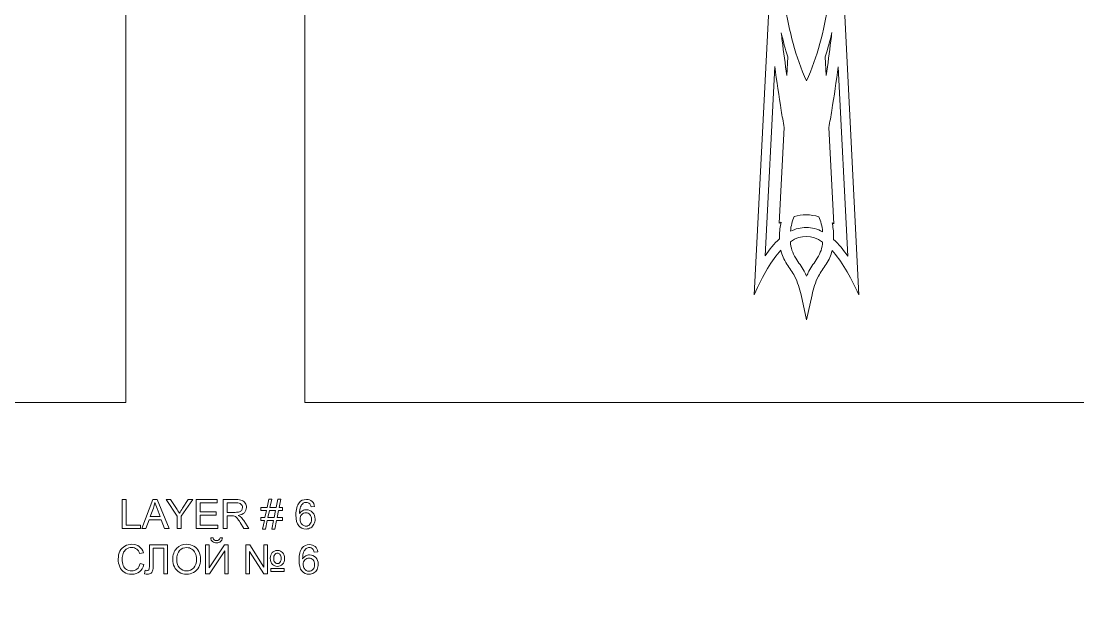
# Model space of a CAD drawing. Header units: millimetres. Extents: x -712 to 738, y -887 to 928.
# Drawn here: x -41.7 to 253.2, y 95.8 to 258.7 of the extents above; entities that cross this region are included whole.
import ezdxf

# ---------------------------------------------------------------- set-up
doc = ezdxf.new("R2010")
doc.units = ezdxf.units.MM
doc.header["$MEASUREMENT"] = 0
doc.layers.add('layer 1', color=7, linetype='Continuous')

msp = doc.modelspace()

# ---------------------------------------------------------------- linework, layer by layer
at = {"layer": 'layer 1', "lineweight": 9}
for points, knots in [([(-681.7377, -887.4186), (-681.7377, -887.4186), (706.7376, -887.4186), (706.7376, -887.4186), (706.7376, -887.4186), (723.657, -887.4186), (737.5, -873.5754), (737.5, -856.6561), (737.5, -856.6561), (737.5, -856.6561), (737.5, 556.8187), (737.5, 556.8187), (737.5, 556.8187), (737.5, 573.7381), (723.657, 587.5812), (706.7376, 587.5812), (706.7376, 587.5812), (706.7376, 587.5812), (-681.7377, 587.5812), (-681.7377, 587.5812), (-681.7377, 587.5812), (-698.657, 587.5812), (-712.5, 573.7381), (-712.5, 556.8187), (-712.5, 556.8187), (-712.5, 556.8187), (-712.5, -856.6561), (-712.5, -856.6561), (-712.5, -856.6561), (-712.5, -873.5754), (-698.657, -887.4186), (-681.7377, -887.4186)], [0, 0, 0, 0, 0.11111111, 0.11111111, 0.11111111, 0.11111111, 0.22222222, 0.22222222, 0.22222222, 0.22222222, 0.33333333, 0.33333333, 0.33333333, 0.33333333, 0.44444444, 0.44444444, 0.44444444, 0.44444444, 0.55555556, 0.55555556, 0.55555556, 0.55555556, 0.66666667, 0.66666667, 0.66666667, 0.66666667, 0.77777778, 0.77777778, 0.77777778, 0.77777778, 1, 1, 1, 1]), ([(-292.5, 152.2598), (-292.5, 152.2598), (-12.5, 152.2598), (-12.5, 152.2598), (-12.5, 152.2598), (-12.5, 152.2598), (-12.5, 432.2598), (-12.5, 432.2598), (-12.5, 432.2598), (-12.5, 432.2598), (-292.5, 432.2598), (-292.5, 432.2598), (-292.5, 432.2598), (-292.5, 432.2598), (-292.5, 152.2598), (-292.5, 152.2598)], [0, 0, 0, 0, 0.2, 0.2, 0.2, 0.2, 0.4, 0.4, 0.4, 0.4, 0.6, 0.6, 0.6, 0.6, 1, 1, 1, 1]), ([(37.5, 152.2598), (37.5, 152.2598), (317.5, 152.2598), (317.5, 152.2598), (317.5, 152.2598), (317.5, 152.2598), (317.5, 432.2598), (317.5, 432.2598), (317.5, 432.2598), (317.5, 432.2598), (37.5, 432.2598), (37.5, 432.2598), (37.5, 432.2598), (37.5, 432.2598), (37.5, 152.2598), (37.5, 152.2598)], [0, 0, 0, 0, 0.2, 0.2, 0.2, 0.2, 0.4, 0.4, 0.4, 0.4, 0.6, 0.6, 0.6, 0.6, 1, 1, 1, 1]), ([(157.9712, 339.808), (157.9712, 339.808), (152.4913, 350.7635), (152.4913, 350.7635), (152.4913, 350.7635), (152.4913, 350.7635), (163.4537, 345.2843), (163.4537, 345.2843), (163.4537, 345.2843), (164.2141, 350.0516), (165.3601, 354.7433), (167.0486, 359.1671), (167.0486, 359.1671), (167.0486, 359.1671), (162.8729, 403.6158), (162.8729, 403.6158), (162.8729, 403.6158), (165.3599, 397.9844), (167.8469, 393.8287), (170.3339, 391.1154), (170.3339, 391.1154), (170.6371, 392.439), (171.1542, 393.6954), (171.9882, 395.0046), (171.9882, 395.0046), (172.7169, 396.1484), (173.5245, 397.1892), (174.1724, 398.3922), (174.1724, 398.3922), (174.8236, 399.6012), (175.2893, 400.8777), (175.6391, 402.1929), (175.6391, 402.1929), (175.6391, 402.1929), (175.6362, 402.1929), (175.6362, 402.1929), (175.6362, 402.1929), (175.6362, 402.1929), (177.5, 409.1456), (177.5, 409.1456), (177.5, 409.1456), (177.5, 409.1456), (179.3638, 402.1929), (179.3638, 402.1929), (179.3638, 402.1929), (179.3638, 402.1929), (179.3669, 402.1929), (179.3669, 402.1929), (179.3669, 402.1929), (179.7167, 400.8777), (180.1824, 399.6012), (180.8336, 398.3922), (180.8336, 398.3922), (181.4815, 397.1892), (182.2891, 396.1484), (183.0178, 395.0046), (183.0178, 395.0046), (183.8245, 393.7383), (184.3347, 392.5213), (184.6416, 391.2452), (184.6416, 391.2452), (187.1367, 393.9788), (189.632, 398.1094), (192.1272, 403.6158), (192.1272, 403.6158), (192.1272, 403.6158), (187.9527, 359.1795), (187.9527, 359.1795), (187.9527, 359.1795), (189.6434, 354.753), (190.7907, 350.0579), (191.5519, 345.2872), (191.5519, 345.2872), (191.5519, 345.2872), (202.5087, 350.7635), (202.5087, 350.7635), (202.5087, 350.7635), (202.5087, 350.7635), (197.029, 339.8079), (197.029, 339.8079), (197.029, 339.8079), (201.7996, 339.0474), (206.4946, 337.9013), (210.9214, 336.2124), (210.9214, 336.2124), (210.9214, 336.2124), (255.3798, 340.3858), (255.3798, 340.3858), (255.3798, 340.3858), (249.8696, 337.8907), (245.7363, 335.3957), (243.0022, 332.9006), (243.0022, 332.9006), (244.2797, 332.5938), (245.4979, 332.0838), (246.7655, 331.2768), (246.7655, 331.2768), (247.9097, 330.5483), (248.9508, 329.7411), (250.1542, 329.0934), (250.1542, 329.0934), (251.3637, 328.4425), (252.6407, 327.9769), (253.9564, 327.6273), (253.9564, 327.6273), (253.9564, 327.6273), (253.9564, 327.6272), (253.9564, 327.6272), (253.9564, 327.6272), (253.9564, 327.6272), (260.9116, 325.764), (260.9116, 325.764), (260.9116, 325.764), (260.9116, 325.764), (253.9564, 323.9008), (253.9564, 323.9008), (253.9564, 323.9008), (253.9564, 323.9008), (253.9564, 323.9007), (253.9564, 323.9007), (253.9564, 323.9007), (252.6407, 323.5511), (251.3637, 323.0855), (250.1542, 322.4346), (250.1542, 322.4346), (248.9508, 321.787), (247.9097, 320.9797), (246.7655, 320.2512), (246.7655, 320.2512), (245.4567, 319.418), (244.2006, 318.9013), (242.8773, 318.5981), (242.8773, 318.5981), (245.5923, 316.1127), (249.7481, 313.6274), (255.3798, 311.1421), (255.3798, 311.1421), (255.3798, 311.1421), (210.9211, 315.3156), (210.9211, 315.3156), (210.9211, 315.3156), (206.4944, 313.6267), (201.7994, 312.4808), (197.0289, 311.7201), (197.0289, 311.7201), (197.0289, 311.7201), (202.5087, 300.7645), (202.5087, 300.7645), (202.5087, 300.7645), (202.5087, 300.7645), (192.2136, 305.9102), (192.2136, 305.9102), (192.2136, 305.9102), (192.1496, 304.8438), (192.0829, 303.7788), (192.0148, 302.7157), (192.0148, 302.7157), (191.4053, 293.2068), (190.6006, 283.7019), (189.6587, 274.2205), (189.6587, 274.2205), (189.1945, 269.5492), (188.6955, 264.8804), (188.1553, 260.2167), (188.1553, 260.2167), (188.1553, 260.2167), (192.1272, 182.3113), (192.1272, 182.3113), (192.1272, 182.3113), (189.632, 187.8177), (187.1368, 191.9487), (184.6416, 194.6819), (184.6416, 194.6819), (184.3347, 193.4057), (183.8245, 192.1887), (183.0178, 190.9224), (183.0178, 190.9224), (182.2891, 189.7787), (181.4815, 188.7379), (180.8336, 187.5349), (180.8336, 187.5349), (179.9523, 185.8987), (179.4106, 184.1387), (179.0366, 182.3267), (179.0366, 182.3267), (179.0366, 182.3267), (177.5, 175.3739), (177.5, 175.3739), (177.5, 175.3739), (177.5, 175.3739), (175.9694, 182.3267), (175.9694, 182.3267), (175.9694, 182.3267), (175.5954, 184.1387), (175.0537, 185.8987), (174.1724, 187.5349), (174.1724, 187.5349), (173.5245, 188.7379), (172.7169, 189.7787), (171.9882, 190.9224), (171.9882, 190.9224), (171.1542, 192.2316), (170.6371, 193.488), (170.3339, 194.8117), (170.3339, 194.8117), (167.8469, 192.0977), (165.3599, 187.9427), (162.8729, 182.3113), (162.8729, 182.3113), (162.8729, 182.3113), (166.8467, 260.2549), (166.8467, 260.2549), (166.8467, 260.2549), (166.308, 264.906), (165.8105, 269.5621), (165.3476, 274.2207), (165.3476, 274.2207), (164.4056, 283.7019), (163.6008, 293.2067), (162.9912, 302.7154), (162.9912, 302.7154), (162.923, 303.7796), (162.8563, 304.8457), (162.7921, 305.9131), (162.7921, 305.9131), (162.7921, 305.9131), (152.4913, 300.7645), (152.4913, 300.7645), (152.4913, 300.7645), (152.4913, 300.7645), (157.9713, 311.7201), (157.9713, 311.7201), (157.9713, 311.7201), (153.2007, 312.4807), (148.5055, 313.6268), (144.0788, 315.3156), (144.0788, 315.3156), (144.0788, 315.3156), (99.6202, 311.1421), (99.6202, 311.1421), (99.6202, 311.1421), (105.2519, 313.6274), (109.4077, 316.1127), (112.1227, 318.5981), (112.1227, 318.5981), (110.7994, 318.9013), (109.5433, 319.418), (108.2345, 320.2512), (108.2345, 320.2512), (107.0903, 320.9797), (106.0492, 321.787), (104.8458, 322.4346), (104.8458, 322.4346), (103.6363, 323.0855), (102.3593, 323.5511), (101.0436, 323.9007), (101.0436, 323.9007), (101.0436, 323.9007), (101.0436, 323.9008), (101.0436, 323.9008), (101.0436, 323.9008), (101.0436, 323.9008), (94.0884, 325.764), (94.0884, 325.764), (94.0884, 325.764), (94.0884, 325.764), (101.0436, 327.6272), (101.0436, 327.6272), (101.0436, 327.6272), (101.0436, 327.6272), (101.0436, 327.6273), (101.0436, 327.6273), (101.0436, 327.6273), (102.3593, 327.9769), (103.6363, 328.4425), (104.8458, 329.0934), (104.8458, 329.0934), (106.0492, 329.7411), (107.0903, 330.5483), (108.2345, 331.2768), (108.2345, 331.2768), (109.5021, 332.0838), (110.7203, 332.5938), (111.9978, 332.9006), (111.9978, 332.9006), (109.2637, 335.3957), (105.1304, 337.8907), (99.6202, 340.3858), (99.6202, 340.3858), (99.6202, 340.3858), (144.0786, 336.2123), (144.0786, 336.2123), (144.0786, 336.2123), (148.5054, 337.9012), (153.2006, 339.0475), (157.9712, 339.808)], [0, 0, 0, 0, 0.01333333, 0.01333333, 0.01333333, 0.01333333, 0.02666667, 0.02666667, 0.02666667, 0.02666667, 0.04, 0.04, 0.04, 0.04, 0.05333333, 0.05333333, 0.05333333, 0.05333333, 0.06666667, 0.06666667, 0.06666667, 0.06666667, 0.08, 0.08, 0.08, 0.08, 0.09333333, 0.09333333, 0.09333333, 0.09333333, 0.10666667, 0.10666667, 0.10666667, 0.10666667, 0.12, 0.12, 0.12, 0.12, 0.13333333, 0.13333333, 0.13333333, 0.13333333, 0.14666667, 0.14666667, 0.14666667, 0.14666667, 0.16, 0.16, 0.16, 0.16, 0.17333333, 0.17333333, 0.17333333, 0.17333333, 0.18666667, 0.18666667, 0.18666667, 0.18666667, 0.2, 0.2, 0.2, 0.2, 0.21333333, 0.21333333, 0.21333333, 0.21333333, 0.22666667, 0.22666667, 0.22666667, 0.22666667, 0.24, 0.24, 0.24, 0.24, 0.25333333, 0.25333333, 0.25333333, 0.25333333, 0.26666667, 0.26666667, 0.26666667, 0.26666667, 0.28, 0.28, 0.28, 0.28, 0.29333333, 0.29333333, 0.29333333, 0.29333333, 0.30666667, 0.30666667, 0.30666667, 0.30666667, 0.32, 0.32, 0.32, 0.32, 0.33333333, 0.33333333, 0.33333333, 0.33333333, 0.34666667, 0.34666667, 0.34666667, 0.34666667, 0.36, 0.36, 0.36, 0.36, 0.37333333, 0.37333333, 0.37333333, 0.37333333, 0.38666667, 0.38666667, 0.38666667, 0.38666667, 0.4, 0.4, 0.4, 0.4, 0.41333333, 0.41333333, 0.41333333, 0.41333333, 0.42666667, 0.42666667, 0.42666667, 0.42666667, 0.44, 0.44, 0.44, 0.44, 0.45333333, 0.45333333, 0.45333333, 0.45333333, 0.46666667, 0.46666667, 0.46666667, 0.46666667, 0.48, 0.48, 0.48, 0.48, 0.49333333, 0.49333333, 0.49333333, 0.49333333, 0.50666667, 0.50666667, 0.50666667, 0.50666667, 0.52, 0.52, 0.52, 0.52, 0.53333333, 0.53333333, 0.53333333, 0.53333333, 0.54666667, 0.54666667, 0.54666667, 0.54666667, 0.56, 0.56, 0.56, 0.56, 0.57333333, 0.57333333, 0.57333333, 0.57333333, 0.58666667, 0.58666667, 0.58666667, 0.58666667, 0.6, 0.6, 0.6, 0.6, 0.61333333, 0.61333333, 0.61333333, 0.61333333, 0.62666667, 0.62666667, 0.62666667, 0.62666667, 0.64, 0.64, 0.64, 0.64, 0.65333333, 0.65333333, 0.65333333, 0.65333333, 0.66666667, 0.66666667, 0.66666667, 0.66666667, 0.68, 0.68, 0.68, 0.68, 0.69333333, 0.69333333, 0.69333333, 0.69333333, 0.70666667, 0.70666667, 0.70666667, 0.70666667, 0.72, 0.72, 0.72, 0.72, 0.73333333, 0.73333333, 0.73333333, 0.73333333, 0.74666667, 0.74666667, 0.74666667, 0.74666667, 0.76, 0.76, 0.76, 0.76, 0.77333333, 0.77333333, 0.77333333, 0.77333333, 0.78666667, 0.78666667, 0.78666667, 0.78666667, 0.8, 0.8, 0.8, 0.8, 0.81333333, 0.81333333, 0.81333333, 0.81333333, 0.82666667, 0.82666667, 0.82666667, 0.82666667, 0.84, 0.84, 0.84, 0.84, 0.85333333, 0.85333333, 0.85333333, 0.85333333, 0.86666667, 0.86666667, 0.86666667, 0.86666667, 0.88, 0.88, 0.88, 0.88, 0.89333333, 0.89333333, 0.89333333, 0.89333333, 0.90666667, 0.90666667, 0.90666667, 0.90666667, 0.92, 0.92, 0.92, 0.92, 0.93333333, 0.93333333, 0.93333333, 0.93333333, 0.94666667, 0.94666667, 0.94666667, 0.94666667, 0.96, 0.96, 0.96, 0.96, 0.97333333, 0.97333333, 0.97333333, 0.97333333, 1, 1, 1, 1]), ([(177.5, 284.6926), (174.4831, 277.9199), (172.5785, 270.7284), (171.5228, 263.3647), (171.5228, 263.3647), (172.5785, 256.001), (174.4831, 248.8095), (177.5, 242.0368), (177.5, 242.0368), (180.5169, 248.8095), (182.4215, 256.001), (183.4772, 263.3647), (183.4772, 263.3647), (182.4215, 270.7284), (180.5169, 277.9199), (177.5, 284.6926)], [0, 0, 0, 0, 0.2, 0.2, 0.2, 0.2, 0.4, 0.4, 0.4, 0.4, 0.6, 0.6, 0.6, 0.6, 1, 1, 1, 1]), ([(172.2708, 248.7646), (171.5801, 250.9288), (170.9673, 253.1709), (170.4362, 255.494), (170.4362, 255.494), (170.5287, 254.7392), (170.6223, 253.9845), (170.7172, 253.23), (170.7172, 253.23), (171.1227, 250.0043), (171.5485, 246.7788), (172.0053, 243.5577), (172.0053, 243.5577), (172.0053, 243.5577), (172.2708, 248.7646), (172.2708, 248.7646)], [0, 0, 0, 0, 0.2, 0.2, 0.2, 0.2, 0.4, 0.4, 0.4, 0.4, 0.6, 0.6, 0.6, 0.6, 1, 1, 1, 1]), ([(184.5776, 255.5547), (184.0433, 253.21), (183.4261, 250.9479), (182.7293, 248.7649), (182.7293, 248.7649), (182.7293, 248.7649), (182.9965, 243.5238), (182.9965, 243.5238), (182.9965, 243.5238), (183.4552, 246.7562), (183.8825, 249.9933), (184.2893, 253.2305), (184.2893, 253.2305), (184.3867, 254.005), (184.4828, 254.7798), (184.5776, 255.5547)], [0, 0, 0, 0, 0.2, 0.2, 0.2, 0.2, 0.4, 0.4, 0.4, 0.4, 0.6, 0.6, 0.6, 0.6, 1, 1, 1, 1]), ([(171.2658, 229.0528), (171.2658, 229.0528), (169.9022, 202.3057), (169.9022, 202.3057), (169.9022, 202.3057), (170.0622, 202.4104), (170.2239, 202.5123), (170.387, 202.6113), (170.387, 202.6113), (170.1104, 201.404), (169.9601, 200.1028), (169.9601, 198.6621), (169.9601, 198.6621), (169.9601, 198.4225), (169.9631, 198.1873), (169.9693, 197.9557), (169.9693, 197.9557), (168.4835, 196.637), (167.1382, 195.0109), (165.9358, 193.2711), (165.9358, 193.2711), (165.9358, 193.2711), (168.6273, 246.0632), (168.6273, 246.0632), (168.6273, 246.0632), (169.1853, 241.9671), (169.7879, 237.876), (170.4567, 233.799), (170.4567, 233.799), (170.7153, 232.2223), (170.9823, 230.6376), (171.2658, 229.0528)], [0, 0, 0, 0, 0.11111111, 0.11111111, 0.11111111, 0.11111111, 0.22222222, 0.22222222, 0.22222222, 0.22222222, 0.33333333, 0.33333333, 0.33333333, 0.33333333, 0.44444444, 0.44444444, 0.44444444, 0.44444444, 0.55555556, 0.55555556, 0.55555556, 0.55555556, 0.66666667, 0.66666667, 0.66666667, 0.66666667, 0.77777778, 0.77777778, 0.77777778, 0.77777778, 1, 1, 1, 1]), ([(184.6478, 202.4819), (184.8012, 202.3861), (184.9533, 202.2879), (185.1039, 202.1872), (185.1039, 202.1872), (185.1039, 202.1872), (183.7358, 229.0235), (183.7358, 229.0235), (183.7358, 229.0235), (184.0212, 230.6184), (184.29, 232.2133), (184.5502, 233.8), (184.5502, 233.8), (185.217, 237.8653), (185.818, 241.9446), (186.3746, 246.0288), (186.3746, 246.0288), (186.3746, 246.0288), (189.0729, 193.1021), (189.0729, 193.1021), (189.0729, 193.1021), (187.8654, 194.8426), (186.5171, 196.4767), (185.0324, 197.8127), (185.0324, 197.8127), (185.0416, 198.0902), (185.0459, 198.373), (185.0459, 198.6621), (185.0459, 198.6621), (185.0459, 200.0515), (184.9059, 201.3111), (184.6478, 202.4819)], [0, 0, 0, 0, 0.11111111, 0.11111111, 0.11111111, 0.11111111, 0.22222222, 0.22222222, 0.22222222, 0.22222222, 0.33333333, 0.33333333, 0.33333333, 0.33333333, 0.44444444, 0.44444444, 0.44444444, 0.44444444, 0.55555556, 0.55555556, 0.55555556, 0.55555556, 0.66666667, 0.66666667, 0.66666667, 0.66666667, 0.77777778, 0.77777778, 0.77777778, 0.77777778, 1, 1, 1, 1]), ([(174.0636, 204.2143), (175.1256, 204.5034), (176.2396, 204.6619), (177.406, 204.6619), (177.406, 204.6619), (178.6518, 204.6619), (179.8391, 204.4807), (180.9685, 204.1526), (180.9685, 204.1526), (181.5001, 202.8849), (181.8606, 201.5222), (181.9908, 199.974), (181.9908, 199.974), (180.5609, 200.725), (179.0316, 201.1619), (177.406, 201.1619), (177.406, 201.1619), (175.8523, 201.1619), (174.3913, 200.7632), (173.0241, 200.0736), (173.0241, 200.0736), (173.1634, 201.6058), (173.5293, 202.9564), (174.0636, 204.2143)], [0, 0, 0, 0, 0.14285714, 0.14285714, 0.14285714, 0.14285714, 0.28571429, 0.28571429, 0.28571429, 0.28571429, 0.42857143, 0.42857143, 0.42857143, 0.42857143, 0.57142857, 0.57142857, 0.57142857, 0.57142857, 0.71428571, 0.71428571, 0.71428571, 0.71428571, 1, 1, 1, 1]), ([(181.9865, 197.0623), (178.9944, 199.1449), (176.0025, 199.1991), (173.0104, 197.1771), (173.0104, 197.1771), (173.1353, 195.5099), (173.5276, 194.0909), (174.5195, 192.534), (174.5195, 192.534), (175.2924, 191.3207), (176.1241, 190.2393), (176.8148, 188.9571), (176.8148, 188.9571), (177.0667, 188.4895), (177.2951, 188.0142), (177.503, 187.5319), (177.503, 187.5319), (177.7109, 188.0142), (177.9394, 188.4895), (178.1912, 188.9571), (178.1912, 188.9571), (178.8819, 190.2393), (179.7136, 191.3207), (180.4865, 192.534), (180.4865, 192.534), (181.4555, 194.055), (181.8522, 195.4444), (181.9865, 197.0623)], [0, 0, 0, 0, 0.125, 0.125, 0.125, 0.125, 0.25, 0.25, 0.25, 0.25, 0.375, 0.375, 0.375, 0.375, 0.5, 0.5, 0.5, 0.5, 0.625, 0.625, 0.625, 0.625, 0.75, 0.75, 0.75, 0.75, 1, 1, 1, 1])]:
    msp.add_open_spline(points, degree=3, knots=knots, dxfattribs=at)
at = {"layer": 'layer 1', "color": 250, "lineweight": 9}
for points, knots in [([(-13.4726, 117.1163), (-13.4726, 117.1163), (-13.4726, 125.1992), (-13.4726, 125.1992), (-13.4726, 125.1992), (-13.4726, 125.1992), (-12.3972, 125.1992), (-12.3972, 125.1992), (-12.3972, 125.1992), (-12.3972, 125.1992), (-12.3972, 118.0646), (-12.3972, 118.0646), (-12.3972, 118.0646), (-12.3972, 118.0646), (-8.4126, 118.0646), (-8.4126, 118.0646), (-8.4126, 118.0646), (-8.4126, 118.0646), (-8.4126, 117.1163), (-8.4126, 117.1163), (-8.4126, 117.1163), (-8.4126, 117.1163), (-13.4726, 117.1163), (-13.4726, 117.1163)], [0, 0, 0, 0, 0.14285714, 0.14285714, 0.14285714, 0.14285714, 0.28571429, 0.28571429, 0.28571429, 0.28571429, 0.42857143, 0.42857143, 0.42857143, 0.42857143, 0.57142857, 0.57142857, 0.57142857, 0.57142857, 0.71428571, 0.71428571, 0.71428571, 0.71428571, 1, 1, 1, 1]), ([(-8.0201, 117.1163), (-8.0201, 117.1163), (-4.9109, 125.1992), (-4.9109, 125.1992), (-4.9109, 125.1992), (-4.9109, 125.1992), (-3.7317, 125.1992), (-3.7317, 125.1992), (-3.7317, 125.1992), (-3.7317, 125.1992), (-0.432, 117.1163), (-0.432, 117.1163), (-0.432, 117.1163), (-0.432, 117.1163), (-1.6526, 117.1163), (-1.6526, 117.1163), (-1.6526, 117.1163), (-1.6526, 117.1163), (-2.5903, 119.566), (-2.5903, 119.566), (-2.5903, 119.566), (-2.5903, 119.566), (-6.0033, 119.566), (-6.0033, 119.566), (-6.0033, 119.566), (-6.0033, 119.566), (-6.8825, 117.1163), (-6.8825, 117.1163), (-6.8825, 117.1163), (-6.8825, 117.1163), (-8.0201, 117.1163), (-8.0201, 117.1163)], [0, 0, 0, 0, 0.11111111, 0.11111111, 0.11111111, 0.11111111, 0.22222222, 0.22222222, 0.22222222, 0.22222222, 0.33333333, 0.33333333, 0.33333333, 0.33333333, 0.44444444, 0.44444444, 0.44444444, 0.44444444, 0.55555556, 0.55555556, 0.55555556, 0.55555556, 0.66666667, 0.66666667, 0.66666667, 0.66666667, 0.77777778, 0.77777778, 0.77777778, 0.77777778, 1, 1, 1, 1]), ([(-5.6882, 120.4352), (-5.6882, 120.4352), (-2.9261, 120.4352), (-2.9261, 120.4352), (-2.9261, 120.4352), (-2.9261, 120.4352), (-3.7714, 122.6761), (-3.7714, 122.6761), (-3.7714, 122.6761), (-4.0261, 123.3572), (-4.2185, 123.9197), (-4.3524, 124.3638), (-4.3524, 124.3638), (-4.4638, 123.837), (-4.6129, 123.3196), (-4.7996, 122.8078), (-4.7996, 122.8078), (-4.7996, 122.8078), (-5.6882, 120.4352), (-5.6882, 120.4352)], [0, 0, 0, 0, 0.16666667, 0.16666667, 0.16666667, 0.16666667, 0.33333333, 0.33333333, 0.33333333, 0.33333333, 0.5, 0.5, 0.5, 0.5, 0.66666667, 0.66666667, 0.66666667, 0.66666667, 1, 1, 1, 1]), ([(1.864, 117.1163), (1.864, 117.1163), (1.864, 120.5406), (1.864, 120.5406), (1.864, 120.5406), (1.864, 120.5406), (-1.2603, 125.1992), (-1.2603, 125.1992), (-1.2603, 125.1992), (-1.2603, 125.1992), (0.0302, 125.1992), (0.0302, 125.1992), (0.0302, 125.1992), (0.0302, 125.1992), (1.632, 122.7532), (1.632, 122.7532), (1.632, 122.7532), (1.9301, 122.2998), (2.2075, 121.8463), (2.4602, 121.3929), (2.4602, 121.3929), (2.7073, 121.8162), (3.0073, 122.2904), (3.3564, 122.8172), (3.3564, 122.8172), (3.3564, 122.8172), (4.9261, 125.1992), (4.9261, 125.1992), (4.9261, 125.1992), (4.9261, 125.1992), (6.1769, 125.1992), (6.1769, 125.1992), (6.1769, 125.1992), (6.1769, 125.1992), (2.9395, 120.5406), (2.9395, 120.5406), (2.9395, 120.5406), (2.9395, 120.5406), (2.9395, 117.1163), (2.9395, 117.1163), (2.9395, 117.1163), (2.9395, 117.1163), (1.864, 117.1163), (1.864, 117.1163)], [0, 0, 0, 0, 0.08333333, 0.08333333, 0.08333333, 0.08333333, 0.16666667, 0.16666667, 0.16666667, 0.16666667, 0.25, 0.25, 0.25, 0.25, 0.33333333, 0.33333333, 0.33333333, 0.33333333, 0.41666667, 0.41666667, 0.41666667, 0.41666667, 0.5, 0.5, 0.5, 0.5, 0.58333333, 0.58333333, 0.58333333, 0.58333333, 0.66666667, 0.66666667, 0.66666667, 0.66666667, 0.75, 0.75, 0.75, 0.75, 0.83333333, 0.83333333, 0.83333333, 0.83333333, 1, 1, 1, 1]), ([(7.1523, 117.1163), (7.1523, 117.1163), (7.1523, 125.1992), (7.1523, 125.1992), (7.1523, 125.1992), (7.1523, 125.1992), (13.0048, 125.1992), (13.0048, 125.1992), (13.0048, 125.1992), (13.0048, 125.1992), (13.0048, 124.2509), (13.0048, 124.2509), (13.0048, 124.2509), (13.0048, 124.2509), (8.2278, 124.2509), (8.2278, 124.2509), (8.2278, 124.2509), (8.2278, 124.2509), (8.2278, 121.7673), (8.2278, 121.7673), (8.2278, 121.7673), (8.2278, 121.7673), (12.6991, 121.7673), (12.6991, 121.7673), (12.6991, 121.7673), (12.6991, 121.7673), (12.6991, 120.8191), (12.6991, 120.8191), (12.6991, 120.8191), (12.6991, 120.8191), (8.2278, 120.8191), (8.2278, 120.8191), (8.2278, 120.8191), (8.2278, 120.8191), (8.2278, 118.0646), (8.2278, 118.0646), (8.2278, 118.0646), (8.2278, 118.0646), (13.1972, 118.0646), (13.1972, 118.0646), (13.1972, 118.0646), (13.1972, 118.0646), (13.1972, 117.1163), (13.1972, 117.1163), (13.1972, 117.1163), (13.1972, 117.1163), (7.1523, 117.1163), (7.1523, 117.1163)], [0, 0, 0, 0, 0.07692308, 0.07692308, 0.07692308, 0.07692308, 0.15384615, 0.15384615, 0.15384615, 0.15384615, 0.23076923, 0.23076923, 0.23076923, 0.23076923, 0.30769231, 0.30769231, 0.30769231, 0.30769231, 0.38461538, 0.38461538, 0.38461538, 0.38461538, 0.46153846, 0.46153846, 0.46153846, 0.46153846, 0.53846154, 0.53846154, 0.53846154, 0.53846154, 0.61538462, 0.61538462, 0.61538462, 0.61538462, 0.69230769, 0.69230769, 0.69230769, 0.69230769, 0.76923077, 0.76923077, 0.76923077, 0.76923077, 0.84615385, 0.84615385, 0.84615385, 0.84615385, 1, 1, 1, 1]), ([(14.7027, 117.1163), (14.7027, 117.1163), (14.7027, 125.1992), (14.7027, 125.1992), (14.7027, 125.1992), (14.7027, 125.1992), (18.295, 125.1992), (18.295, 125.1992), (18.295, 125.1992), (19.0176, 125.1992), (19.5666, 125.1258), (19.942, 124.9809), (19.942, 124.9809), (20.3174, 124.836), (20.6175, 124.5801), (20.842, 124.2133), (20.842, 124.2133), (21.0665, 123.8464), (21.1778, 123.44), (21.1778, 122.9959), (21.1778, 122.9959), (21.1778, 122.4221), (20.991, 121.9385), (20.6194, 121.5453), (20.6194, 121.5453), (20.2477, 121.1521), (19.6741, 120.9037), (18.8969, 120.7965), (18.8969, 120.7965), (19.1817, 120.661), (19.3968, 120.5255), (19.5439, 120.3938), (19.5439, 120.3938), (19.8571, 120.1079), (20.1533, 119.7485), (20.4307, 119.3176), (20.4307, 119.3176), (20.4307, 119.3176), (21.8324, 117.1163), (21.8324, 117.1163), (21.8324, 117.1163), (21.8324, 117.1163), (20.4929, 117.1163), (20.4929, 117.1163), (20.4929, 117.1163), (20.4929, 117.1163), (19.4213, 118.7983), (19.4213, 118.7983), (19.4213, 118.7983), (19.11, 119.2857), (18.8515, 119.6563), (18.6497, 119.9141), (18.6497, 119.9141), (18.4459, 120.1718), (18.2648, 120.3506), (18.1044, 120.4541), (18.1044, 120.4541), (17.9459, 120.5557), (17.7818, 120.6271), (17.6157, 120.6685), (17.6157, 120.6685), (17.495, 120.693), (17.297, 120.7062), (17.0196, 120.7062), (17.0196, 120.7062), (17.0196, 120.7062), (15.7782, 120.7062), (15.7782, 120.7062), (15.7782, 120.7062), (15.7782, 120.7062), (15.7782, 117.1163), (15.7782, 117.1163), (15.7782, 117.1163), (15.7782, 117.1163), (14.7027, 117.1163), (14.7027, 117.1163)], [0, 0, 0, 0, 0.05, 0.05, 0.05, 0.05, 0.1, 0.1, 0.1, 0.1, 0.15, 0.15, 0.15, 0.15, 0.2, 0.2, 0.2, 0.2, 0.25, 0.25, 0.25, 0.25, 0.3, 0.3, 0.3, 0.3, 0.35, 0.35, 0.35, 0.35, 0.4, 0.4, 0.4, 0.4, 0.45, 0.45, 0.45, 0.45, 0.5, 0.5, 0.5, 0.5, 0.55, 0.55, 0.55, 0.55, 0.6, 0.6, 0.6, 0.6, 0.65, 0.65, 0.65, 0.65, 0.7, 0.7, 0.7, 0.7, 0.75, 0.75, 0.75, 0.75, 0.8, 0.8, 0.8, 0.8, 0.85, 0.85, 0.85, 0.85, 0.9, 0.9, 0.9, 0.9, 1, 1, 1, 1]), ([(15.7782, 121.6319), (15.7782, 121.6319), (18.0799, 121.6319), (18.0799, 121.6319), (18.0799, 121.6319), (18.5705, 121.6319), (18.9515, 121.6827), (19.227, 121.7843), (19.227, 121.7843), (19.5024, 121.884), (19.7119, 122.0458), (19.8534, 122.2697), (19.8534, 122.2697), (19.9968, 122.4917), (20.0685, 122.7325), (20.0685, 122.9941), (20.0685, 122.9941), (20.0685, 123.376), (19.9307, 123.6921), (19.6533, 123.9386), (19.6533, 123.9386), (19.3761, 124.185), (18.9384, 124.3073), (18.3402, 124.3073), (18.3402, 124.3073), (18.3402, 124.3073), (15.7782, 124.3073), (15.7782, 124.3073), (15.7782, 124.3073), (15.7782, 124.3073), (15.7782, 121.6319), (15.7782, 121.6319)], [0, 0, 0, 0, 0.11111111, 0.11111111, 0.11111111, 0.11111111, 0.22222222, 0.22222222, 0.22222222, 0.22222222, 0.33333333, 0.33333333, 0.33333333, 0.33333333, 0.44444444, 0.44444444, 0.44444444, 0.44444444, 0.55555556, 0.55555556, 0.55555556, 0.55555556, 0.66666667, 0.66666667, 0.66666667, 0.66666667, 0.77777778, 0.77777778, 0.77777778, 0.77777778, 1, 1, 1, 1]), ([(25.6944, 116.9808), (25.6944, 116.9808), (26.1755, 119.3289), (26.1755, 119.3289), (26.1755, 119.3289), (26.1755, 119.3289), (25.2417, 119.3289), (25.2417, 119.3289), (25.2417, 119.3289), (25.2417, 119.3289), (25.2417, 120.153), (25.2417, 120.153), (25.2417, 120.153), (25.2417, 120.153), (26.3435, 120.153), (26.3435, 120.153), (26.3435, 120.153), (26.3435, 120.153), (26.7529, 122.1511), (26.7529, 122.1511), (26.7529, 122.1511), (26.7529, 122.1511), (25.2417, 122.1511), (25.2417, 122.1511), (25.2417, 122.1511), (25.2417, 122.1511), (25.2417, 122.9752), (25.2417, 122.9752), (25.2417, 122.9752), (25.2417, 122.9752), (26.9208, 122.9752), (26.9208, 122.9752), (26.9208, 122.9752), (26.9208, 122.9752), (27.4038, 125.3346), (27.4038, 125.3346), (27.4038, 125.3346), (27.4038, 125.3346), (28.2339, 125.3346), (28.2339, 125.3346), (28.2339, 125.3346), (28.2339, 125.3346), (27.7509, 122.9752), (27.7509, 122.9752), (27.7509, 122.9752), (27.7509, 122.9752), (29.4772, 122.9752), (29.4772, 122.9752), (29.4772, 122.9752), (29.4772, 122.9752), (29.9602, 125.3346), (29.9602, 125.3346), (29.9602, 125.3346), (29.9602, 125.3346), (30.7884, 125.3346), (30.7884, 125.3346), (30.7884, 125.3346), (30.7884, 125.3346), (30.3055, 122.9752), (30.3055, 122.9752), (30.3055, 122.9752), (30.3055, 122.9752), (31.2639, 122.9752), (31.2639, 122.9752), (31.2639, 122.9752), (31.2639, 122.9752), (31.2639, 122.1511), (31.2639, 122.1511), (31.2639, 122.1511), (31.2639, 122.1511), (30.1375, 122.1511), (30.1375, 122.1511), (30.1375, 122.1511), (30.1375, 122.1511), (29.7282, 120.153), (29.7282, 120.153), (29.7282, 120.153), (29.7282, 120.153), (31.2639, 120.153), (31.2639, 120.153), (31.2639, 120.153), (31.2639, 120.153), (31.2639, 119.3289), (31.2639, 119.3289), (31.2639, 119.3289), (31.2639, 119.3289), (29.5602, 119.3289), (29.5602, 119.3289), (29.5602, 119.3289), (29.5602, 119.3289), (29.0791, 116.9808), (29.0791, 116.9808), (29.0791, 116.9808), (29.0791, 116.9808), (28.249, 116.9808), (28.249, 116.9808), (28.249, 116.9808), (28.249, 116.9808), (28.7301, 119.3289), (28.7301, 119.3289), (28.7301, 119.3289), (28.7301, 119.3289), (27.0038, 119.3289), (27.0038, 119.3289), (27.0038, 119.3289), (27.0038, 119.3289), (26.5227, 116.9808), (26.5227, 116.9808), (26.5227, 116.9808), (26.5227, 116.9808), (25.6944, 116.9808), (25.6944, 116.9808)], [0, 0, 0, 0, 0.03448276, 0.03448276, 0.03448276, 0.03448276, 0.06896552, 0.06896552, 0.06896552, 0.06896552, 0.10344828, 0.10344828, 0.10344828, 0.10344828, 0.13793103, 0.13793103, 0.13793103, 0.13793103, 0.17241379, 0.17241379, 0.17241379, 0.17241379, 0.20689655, 0.20689655, 0.20689655, 0.20689655, 0.24137931, 0.24137931, 0.24137931, 0.24137931, 0.27586207, 0.27586207, 0.27586207, 0.27586207, 0.31034483, 0.31034483, 0.31034483, 0.31034483, 0.34482759, 0.34482759, 0.34482759, 0.34482759, 0.37931034, 0.37931034, 0.37931034, 0.37931034, 0.4137931, 0.4137931, 0.4137931, 0.4137931, 0.44827586, 0.44827586, 0.44827586, 0.44827586, 0.48275862, 0.48275862, 0.48275862, 0.48275862, 0.51724138, 0.51724138, 0.51724138, 0.51724138, 0.55172414, 0.55172414, 0.55172414, 0.55172414, 0.5862069, 0.5862069, 0.5862069, 0.5862069, 0.62068966, 0.62068966, 0.62068966, 0.62068966, 0.65517241, 0.65517241, 0.65517241, 0.65517241, 0.68965517, 0.68965517, 0.68965517, 0.68965517, 0.72413793, 0.72413793, 0.72413793, 0.72413793, 0.75862069, 0.75862069, 0.75862069, 0.75862069, 0.79310345, 0.79310345, 0.79310345, 0.79310345, 0.82758621, 0.82758621, 0.82758621, 0.82758621, 0.86206897, 0.86206897, 0.86206897, 0.86206897, 0.89655172, 0.89655172, 0.89655172, 0.89655172, 0.93103448, 0.93103448, 0.93103448, 0.93103448, 1, 1, 1, 1]), ([(40.218, 123.2236), (40.218, 123.2236), (39.2331, 123.1446), (39.2331, 123.1446), (39.2331, 123.1446), (39.1444, 123.534), (39.018, 123.8181), (38.8538, 123.995), (38.8538, 123.995), (38.5841, 124.2791), (38.2502, 124.4202), (37.854, 124.4202), (37.854, 124.4202), (37.5351, 124.4202), (37.2521, 124.3318), (37.0087, 124.1549), (37.0087, 124.1549), (36.6955, 123.9273), (36.4502, 123.5961), (36.2672, 123.1596), (36.2672, 123.1596), (36.0861, 122.7212), (35.9918, 122.0985), (35.9842, 121.2913), (35.9842, 121.2913), (36.2239, 121.6544), (36.5182, 121.9254), (36.8654, 122.1003), (36.8654, 122.1003), (37.2125, 122.2772), (37.5747, 122.3656), (37.9558, 122.3656), (37.9558, 122.3656), (38.6199, 122.3656), (39.1859, 122.121), (39.6538, 121.6337), (39.6538, 121.6337), (40.1198, 121.1464), (40.3537, 120.518), (40.3537, 119.7447), (40.3537, 119.7447), (40.3537, 119.2367), (40.2443, 118.7664), (40.0254, 118.3299), (40.0254, 118.3299), (39.8047, 117.8934), (39.5048, 117.5603), (39.1198, 117.3289), (39.1198, 117.3289), (38.7369, 117.0975), (38.3011, 116.9808), (37.8144, 116.9808), (37.8144, 116.9808), (36.9861, 116.9808), (36.3087, 117.2856), (35.7843, 117.8934), (35.7843, 117.8934), (35.2617, 118.5011), (34.9994, 119.5039), (34.9994, 120.9), (34.9994, 120.9), (34.9994, 122.4616), (35.2899, 123.598), (35.8691, 124.3073), (35.8691, 124.3073), (36.3748, 124.9245), (37.0559, 125.233), (37.9143, 125.233), (37.9143, 125.233), (38.552, 125.233), (39.0765, 125.0543), (39.484, 124.6987), (39.484, 124.6987), (39.8916, 124.3431), (40.1368, 123.852), (40.218, 123.2236)], [0, 0, 0, 0, 0.05, 0.05, 0.05, 0.05, 0.1, 0.1, 0.1, 0.1, 0.15, 0.15, 0.15, 0.15, 0.2, 0.2, 0.2, 0.2, 0.25, 0.25, 0.25, 0.25, 0.3, 0.3, 0.3, 0.3, 0.35, 0.35, 0.35, 0.35, 0.4, 0.4, 0.4, 0.4, 0.45, 0.45, 0.45, 0.45, 0.5, 0.5, 0.5, 0.5, 0.55, 0.55, 0.55, 0.55, 0.6, 0.6, 0.6, 0.6, 0.65, 0.65, 0.65, 0.65, 0.7, 0.7, 0.7, 0.7, 0.75, 0.75, 0.75, 0.75, 0.8, 0.8, 0.8, 0.8, 0.85, 0.85, 0.85, 0.85, 0.9, 0.9, 0.9, 0.9, 1, 1, 1, 1]), ([(27.1717, 120.153), (27.1717, 120.153), (28.898, 120.153), (28.898, 120.153), (28.898, 120.153), (28.898, 120.153), (29.3074, 122.1511), (29.3074, 122.1511), (29.3074, 122.1511), (29.3074, 122.1511), (27.5811, 122.1511), (27.5811, 122.1511), (27.5811, 122.1511), (27.5811, 122.1511), (27.1717, 120.153), (27.1717, 120.153)], [0, 0, 0, 0, 0.2, 0.2, 0.2, 0.2, 0.4, 0.4, 0.4, 0.4, 0.6, 0.6, 0.6, 0.6, 1, 1, 1, 1]), ([(36.1428, 119.7353), (36.1428, 119.3929), (36.2163, 119.0655), (36.3616, 118.7532), (36.3616, 118.7532), (36.5069, 118.4409), (36.7106, 118.2038), (36.969, 118.0401), (36.969, 118.0401), (37.2295, 117.8764), (37.5049, 117.7936), (37.7973, 117.7936), (37.7973, 117.7936), (38.2219, 117.7936), (38.5841, 117.963), (38.8841, 118.3016), (38.8841, 118.3016), (39.184, 118.6403), (39.3349, 119.0994), (39.3349, 119.6808), (39.3349, 119.6808), (39.3349, 120.2396), (39.1859, 120.6798), (38.8897, 121.0016), (38.8897, 121.0016), (38.5935, 121.3233), (38.2162, 121.4851), (37.7577, 121.4851), (37.7577, 121.4851), (37.3087, 121.4851), (36.9257, 121.3233), (36.6125, 121.0016), (36.6125, 121.0016), (36.2993, 120.6798), (36.1428, 120.2584), (36.1428, 119.7353)], [0, 0, 0, 0, 0.1, 0.1, 0.1, 0.1, 0.2, 0.2, 0.2, 0.2, 0.3, 0.3, 0.3, 0.3, 0.4, 0.4, 0.4, 0.4, 0.5, 0.5, 0.5, 0.5, 0.6, 0.6, 0.6, 0.6, 0.7, 0.7, 0.7, 0.7, 0.8, 0.8, 0.8, 0.8, 1, 1, 1, 1]), ([(-8.523, 107.3401), (-8.523, 107.3401), (-7.4476, 107.0692), (-7.4476, 107.0692), (-7.4476, 107.0692), (-7.6722, 106.1905), (-8.0759, 105.5226), (-8.6589, 105.0616), (-8.6589, 105.0616), (-9.2419, 104.6007), (-9.955, 104.3692), (-10.7983, 104.3692), (-10.7983, 104.3692), (-11.6699, 104.3692), (-12.3794, 104.5461), (-12.9265, 104.9017), (-12.9265, 104.9017), (-13.4736, 105.2554), (-13.8887, 105.7691), (-14.1736, 106.4407), (-14.1736, 106.4407), (-14.4585, 107.1143), (-14.6019, 107.8349), (-14.6019, 108.6063), (-14.6019, 108.6063), (-14.6019, 109.4474), (-14.4414, 110.1811), (-14.1188, 110.8077), (-14.1188, 110.8077), (-13.7963, 111.4342), (-13.3378, 111.9102), (-12.7435, 112.2357), (-12.7435, 112.2357), (-12.1491, 112.5612), (-11.4945, 112.723), (-10.7814, 112.723), (-10.7814, 112.723), (-9.9701, 112.723), (-9.289, 112.5179), (-8.7381, 112.1059), (-8.7381, 112.1059), (-8.1853, 111.6938), (-7.8004, 111.1162), (-7.5834, 110.3712), (-7.5834, 110.3712), (-7.5834, 110.3712), (-8.6362, 110.1228), (-8.6362, 110.1228), (-8.6362, 110.1228), (-8.823, 110.7098), (-9.0966, 111.1388), (-9.4531, 111.406), (-9.4531, 111.406), (-9.8097, 111.675), (-10.2588, 111.8086), (-10.8002, 111.8086), (-10.8002, 111.8086), (-11.4209, 111.8086), (-11.9417, 111.66), (-12.3586, 111.3627), (-12.3586, 111.3627), (-12.7756, 111.0654), (-13.0699, 110.6647), (-13.2377, 110.1642), (-13.2377, 110.1642), (-13.4076, 109.6618), (-13.4924, 109.1444), (-13.4924, 108.612), (-13.4924, 108.612), (-13.4924, 107.9252), (-13.3925, 107.325), (-13.1925, 106.8133), (-13.1925, 106.8133), (-12.9925, 106.2996), (-12.6812, 105.9177), (-12.2586, 105.6637), (-12.2586, 105.6637), (-11.836, 105.4097), (-11.3794, 105.2836), (-10.887, 105.2836), (-10.887, 105.2836), (-10.287, 105.2836), (-9.7814, 105.4567), (-9.3663, 105.801), (-9.3663, 105.801), (-8.9513, 106.1472), (-8.6702, 106.659), (-8.523, 107.3401)], [0, 0, 0, 0, 0.04347826, 0.04347826, 0.04347826, 0.04347826, 0.08695652, 0.08695652, 0.08695652, 0.08695652, 0.13043478, 0.13043478, 0.13043478, 0.13043478, 0.17391304, 0.17391304, 0.17391304, 0.17391304, 0.2173913, 0.2173913, 0.2173913, 0.2173913, 0.26086957, 0.26086957, 0.26086957, 0.26086957, 0.30434783, 0.30434783, 0.30434783, 0.30434783, 0.34782609, 0.34782609, 0.34782609, 0.34782609, 0.39130435, 0.39130435, 0.39130435, 0.39130435, 0.43478261, 0.43478261, 0.43478261, 0.43478261, 0.47826087, 0.47826087, 0.47826087, 0.47826087, 0.52173913, 0.52173913, 0.52173913, 0.52173913, 0.56521739, 0.56521739, 0.56521739, 0.56521739, 0.60869565, 0.60869565, 0.60869565, 0.60869565, 0.65217391, 0.65217391, 0.65217391, 0.65217391, 0.69565217, 0.69565217, 0.69565217, 0.69565217, 0.73913043, 0.73913043, 0.73913043, 0.73913043, 0.7826087, 0.7826087, 0.7826087, 0.7826087, 0.82608696, 0.82608696, 0.82608696, 0.82608696, 0.86956522, 0.86956522, 0.86956522, 0.86956522, 0.91304348, 0.91304348, 0.91304348, 0.91304348, 1, 1, 1, 1]), ([(-5.8967, 112.5876), (-5.8967, 112.5876), (-0.8367, 112.5876), (-0.8367, 112.5876), (-0.8367, 112.5876), (-0.8367, 112.5876), (-0.8367, 104.5047), (-0.8367, 104.5047), (-0.8367, 104.5047), (-0.8367, 104.5047), (-1.9121, 104.5047), (-1.9121, 104.5047), (-1.9121, 104.5047), (-1.9121, 104.5047), (-1.9121, 111.6393), (-1.9121, 111.6393), (-1.9121, 111.6393), (-1.9121, 111.6393), (-4.8213, 111.6393), (-4.8213, 111.6393), (-4.8213, 111.6393), (-4.8213, 111.6393), (-4.8213, 107.4756), (-4.8213, 107.4756), (-4.8213, 107.4756), (-4.8213, 106.6289), (-4.8609, 106.0099), (-4.9402, 105.6167), (-4.9402, 105.6167), (-5.0195, 105.2215), (-5.1873, 104.9167), (-5.442, 104.6966), (-5.442, 104.6966), (-5.6967, 104.4784), (-6.0212, 104.3692), (-6.4118, 104.3692), (-6.4118, 104.3692), (-6.6495, 104.3692), (-6.9344, 104.4182), (-7.2664, 104.516), (-7.2664, 104.516), (-7.2664, 104.516), (-7.074, 105.4643), (-7.074, 105.4643), (-7.074, 105.4643), (-6.8985, 105.3739), (-6.7476, 105.3288), (-6.6231, 105.3288), (-6.6231, 105.3288), (-6.3816, 105.3288), (-6.1986, 105.4191), (-6.0779, 105.6016), (-6.0779, 105.6016), (-5.9571, 105.7841), (-5.8967, 106.2131), (-5.8967, 106.8904), (-5.8967, 106.8904), (-5.8967, 106.8904), (-5.8967, 112.5876), (-5.8967, 112.5876)], [0, 0, 0, 0, 0.0625, 0.0625, 0.0625, 0.0625, 0.125, 0.125, 0.125, 0.125, 0.1875, 0.1875, 0.1875, 0.1875, 0.25, 0.25, 0.25, 0.25, 0.3125, 0.3125, 0.3125, 0.3125, 0.375, 0.375, 0.375, 0.375, 0.4375, 0.4375, 0.4375, 0.4375, 0.5, 0.5, 0.5, 0.5, 0.5625, 0.5625, 0.5625, 0.5625, 0.625, 0.625, 0.625, 0.625, 0.6875, 0.6875, 0.6875, 0.6875, 0.75, 0.75, 0.75, 0.75, 0.8125, 0.8125, 0.8125, 0.8125, 0.875, 0.875, 0.875, 0.875, 1, 1, 1, 1]), ([(0.6048, 108.4389), (0.6048, 109.7785), (0.967, 110.8284), (1.6895, 111.5866), (1.6895, 111.5866), (2.4121, 112.3448), (3.3442, 112.723), (4.4875, 112.723), (4.4875, 112.723), (5.2365, 112.723), (5.91, 112.5443), (6.5119, 112.1887), (6.5119, 112.1887), (7.1118, 111.8331), (7.5703, 111.3364), (7.8853, 110.6985), (7.8853, 110.6985), (8.2004, 110.0626), (8.3589, 109.3401), (8.3589, 108.533), (8.3589, 108.533), (8.3589, 107.7145), (8.1929, 106.9807), (7.8609, 106.3354), (7.8609, 106.3354), (7.5288, 105.6882), (7.059, 105.199), (6.4515, 104.8678), (6.4515, 104.8678), (5.8421, 104.5348), (5.1855, 104.3692), (4.4818, 104.3692), (4.4818, 104.3692), (3.7177, 104.3692), (3.0366, 104.5536), (2.4348, 104.9205), (2.4348, 104.9205), (1.8348, 105.2874), (1.3783, 105.7879), (1.0688, 106.4238), (1.0688, 106.4238), (0.7594, 107.0579), (0.6048, 107.7296), (0.6048, 108.4389)], [0, 0, 0, 0, 0.08333333, 0.08333333, 0.08333333, 0.08333333, 0.16666667, 0.16666667, 0.16666667, 0.16666667, 0.25, 0.25, 0.25, 0.25, 0.33333333, 0.33333333, 0.33333333, 0.33333333, 0.41666667, 0.41666667, 0.41666667, 0.41666667, 0.5, 0.5, 0.5, 0.5, 0.58333333, 0.58333333, 0.58333333, 0.58333333, 0.66666667, 0.66666667, 0.66666667, 0.66666667, 0.75, 0.75, 0.75, 0.75, 0.83333333, 0.83333333, 0.83333333, 0.83333333, 1, 1, 1, 1]), ([(9.7607, 112.5876), (9.7607, 112.5876), (10.7343, 112.5876), (10.7343, 112.5876), (10.7343, 112.5876), (10.7343, 112.5876), (10.7343, 106.1867), (10.7343, 106.1867), (10.7343, 106.1867), (10.7343, 106.1867), (15.049, 112.5876), (15.049, 112.5876), (15.049, 112.5876), (15.049, 112.5876), (16.1112, 112.5876), (16.1112, 112.5876), (16.1112, 112.5876), (16.1112, 112.5876), (16.1112, 104.5047), (16.1112, 104.5047), (16.1112, 104.5047), (16.1112, 104.5047), (15.1377, 104.5047), (15.1377, 104.5047), (15.1377, 104.5047), (15.1377, 104.5047), (15.1377, 110.8886), (15.1377, 110.8886), (15.1377, 110.8886), (15.1377, 110.8886), (10.8342, 104.5047), (10.8342, 104.5047), (10.8342, 104.5047), (10.8342, 104.5047), (9.7607, 104.5047), (9.7607, 104.5047), (9.7607, 104.5047), (9.7607, 104.5047), (9.7607, 112.5876), (9.7607, 112.5876)], [0, 0, 0, 0, 0.09090909, 0.09090909, 0.09090909, 0.09090909, 0.18181818, 0.18181818, 0.18181818, 0.18181818, 0.27272727, 0.27272727, 0.27272727, 0.27272727, 0.36363636, 0.36363636, 0.36363636, 0.36363636, 0.45454545, 0.45454545, 0.45454545, 0.45454545, 0.54545455, 0.54545455, 0.54545455, 0.54545455, 0.63636364, 0.63636364, 0.63636364, 0.63636364, 0.72727273, 0.72727273, 0.72727273, 0.72727273, 0.81818182, 0.81818182, 0.81818182, 0.81818182, 1, 1, 1, 1]), ([(13.802, 114.5292), (13.802, 114.5292), (14.4811, 114.5292), (14.4811, 114.5292), (14.4811, 114.5292), (14.4264, 114.0645), (14.2566, 113.707), (13.9736, 113.4587), (13.9736, 113.4587), (13.6907, 113.2084), (13.3151, 113.0843), (12.8453, 113.0843), (12.8453, 113.0843), (12.3738, 113.0843), (11.9964, 113.2084), (11.7152, 113.4549), (11.7152, 113.4549), (11.4342, 113.7033), (11.2644, 114.0608), (11.2097, 114.5292), (11.2097, 114.5292), (11.2097, 114.5292), (11.8888, 114.5292), (11.8888, 114.5292), (11.8888, 114.5292), (11.9398, 114.2752), (12.0435, 114.0852), (12.1964, 113.961), (12.1964, 113.961), (12.3492, 113.835), (12.5568, 113.7729), (12.8152, 113.7729), (12.8152, 113.7729), (13.1152, 113.7729), (13.3416, 113.8331), (13.4944, 113.9554), (13.4944, 113.9554), (13.6472, 114.0758), (13.751, 114.2677), (13.802, 114.5292)], [0, 0, 0, 0, 0.09090909, 0.09090909, 0.09090909, 0.09090909, 0.18181818, 0.18181818, 0.18181818, 0.18181818, 0.27272727, 0.27272727, 0.27272727, 0.27272727, 0.36363636, 0.36363636, 0.36363636, 0.36363636, 0.45454545, 0.45454545, 0.45454545, 0.45454545, 0.54545455, 0.54545455, 0.54545455, 0.54545455, 0.63636364, 0.63636364, 0.63636364, 0.63636364, 0.72727273, 0.72727273, 0.72727273, 0.72727273, 0.81818182, 0.81818182, 0.81818182, 0.81818182, 1, 1, 1, 1]), ([(21.0315, 112.5876), (21.0315, 112.5876), (22.0975, 112.5876), (22.0975, 112.5876), (22.0975, 112.5876), (22.0975, 112.5876), (26.0803, 106.3241), (26.0803, 106.3241), (26.0803, 106.3241), (26.0803, 106.3241), (26.0803, 112.5876), (26.0803, 112.5876), (26.0803, 112.5876), (26.0803, 112.5876), (27.0991, 112.5876), (27.0991, 112.5876), (27.0991, 112.5876), (27.0991, 112.5876), (27.0991, 104.5047), (27.0991, 104.5047), (27.0991, 104.5047), (27.0991, 104.5047), (26.0312, 104.5047), (26.0312, 104.5047), (26.0312, 104.5047), (26.0312, 104.5047), (22.039, 110.7399), (22.039, 110.7399), (22.039, 110.7399), (22.039, 110.7399), (22.039, 104.5047), (22.039, 104.5047), (22.039, 104.5047), (22.039, 104.5047), (21.0315, 104.5047), (21.0315, 104.5047), (21.0315, 104.5047), (21.0315, 104.5047), (21.0315, 112.5876), (21.0315, 112.5876)], [0, 0, 0, 0, 0.09090909, 0.09090909, 0.09090909, 0.09090909, 0.18181818, 0.18181818, 0.18181818, 0.18181818, 0.27272727, 0.27272727, 0.27272727, 0.27272727, 0.36363636, 0.36363636, 0.36363636, 0.36363636, 0.45454545, 0.45454545, 0.45454545, 0.45454545, 0.54545455, 0.54545455, 0.54545455, 0.54545455, 0.63636364, 0.63636364, 0.63636364, 0.63636364, 0.72727273, 0.72727273, 0.72727273, 0.72727273, 0.81818182, 0.81818182, 0.81818182, 0.81818182, 1, 1, 1, 1]), ([(41.0867, 110.612), (41.0867, 110.612), (40.1018, 110.533), (40.1018, 110.533), (40.1018, 110.533), (40.0132, 110.9224), (39.8867, 111.2065), (39.7226, 111.3834), (39.7226, 111.3834), (39.4529, 111.6675), (39.1189, 111.8086), (38.7228, 111.8086), (38.7228, 111.8086), (38.4039, 111.8086), (38.1209, 111.7202), (37.8775, 111.5433), (37.8775, 111.5433), (37.5643, 111.3157), (37.319, 110.9845), (37.136, 110.548), (37.136, 110.548), (36.9549, 110.1096), (36.8605, 109.4869), (36.853, 108.6797), (36.853, 108.6797), (37.0927, 109.0428), (37.387, 109.3138), (37.7341, 109.4887), (37.7341, 109.4887), (38.0813, 109.6656), (38.4435, 109.754), (38.8246, 109.754), (38.8246, 109.754), (39.4887, 109.754), (40.0547, 109.5094), (40.5226, 109.0221), (40.5226, 109.0221), (40.9886, 108.5348), (41.2225, 107.9064), (41.2225, 107.1331), (41.2225, 107.1331), (41.2225, 106.6251), (41.1131, 106.1548), (40.8942, 105.7183), (40.8942, 105.7183), (40.6735, 105.2818), (40.3736, 104.9487), (39.9886, 104.7173), (39.9886, 104.7173), (39.6057, 104.4859), (39.1699, 104.3692), (38.6831, 104.3692), (38.6831, 104.3692), (37.8549, 104.3692), (37.1775, 104.674), (36.6531, 105.2818), (36.6531, 105.2818), (36.1304, 105.8895), (35.8682, 106.8923), (35.8682, 108.2884), (35.8682, 108.2884), (35.8682, 109.85), (36.1587, 110.9864), (36.7379, 111.6957), (36.7379, 111.6957), (37.2436, 112.3129), (37.9247, 112.6214), (38.7831, 112.6214), (38.7831, 112.6214), (39.4208, 112.6214), (39.9453, 112.4427), (40.3528, 112.0871), (40.3528, 112.0871), (40.7603, 111.7315), (41.0056, 111.2404), (41.0867, 110.612)], [0, 0, 0, 0, 0.05, 0.05, 0.05, 0.05, 0.1, 0.1, 0.1, 0.1, 0.15, 0.15, 0.15, 0.15, 0.2, 0.2, 0.2, 0.2, 0.25, 0.25, 0.25, 0.25, 0.3, 0.3, 0.3, 0.3, 0.35, 0.35, 0.35, 0.35, 0.4, 0.4, 0.4, 0.4, 0.45, 0.45, 0.45, 0.45, 0.5, 0.5, 0.5, 0.5, 0.55, 0.55, 0.55, 0.55, 0.6, 0.6, 0.6, 0.6, 0.65, 0.65, 0.65, 0.65, 0.7, 0.7, 0.7, 0.7, 0.75, 0.75, 0.75, 0.75, 0.8, 0.8, 0.8, 0.8, 0.85, 0.85, 0.85, 0.85, 0.9, 0.9, 0.9, 0.9, 1, 1, 1, 1]), ([(1.7141, 108.4201), (1.7141, 107.4473), (1.9763, 106.6816), (2.5009, 106.1228), (2.5009, 106.1228), (3.0253, 105.564), (3.6837, 105.2836), (4.4762, 105.2836), (4.4762, 105.2836), (5.2836, 105.2836), (5.9458, 105.5659), (6.4684, 106.1303), (6.4684, 106.1303), (6.9892, 106.6947), (7.2496, 107.4963), (7.2496, 108.5348), (7.2496, 108.5348), (7.2496, 109.1915), (7.1382, 109.7653), (6.9156, 110.2545), (6.9156, 110.2545), (6.693, 110.7437), (6.3666, 111.1238), (5.9383, 111.3928), (5.9383, 111.3928), (5.5081, 111.6619), (5.0271, 111.7973), (4.4931, 111.7973), (4.4931, 111.7973), (3.7346, 111.7973), (3.082, 111.5377), (2.5348, 111.0184), (2.5348, 111.0184), (1.9877, 110.4991), (1.7141, 109.6336), (1.7141, 108.4201)], [0, 0, 0, 0, 0.1, 0.1, 0.1, 0.1, 0.2, 0.2, 0.2, 0.2, 0.3, 0.3, 0.3, 0.3, 0.4, 0.4, 0.4, 0.4, 0.5, 0.5, 0.5, 0.5, 0.6, 0.6, 0.6, 0.6, 0.7, 0.7, 0.7, 0.7, 0.8, 0.8, 0.8, 0.8, 1, 1, 1, 1]), ([(27.8349, 108.8434), (27.8349, 109.4963), (28.0179, 110.0156), (28.3839, 110.4032), (28.3839, 110.4032), (28.7518, 110.7907), (29.2366, 110.9845), (29.8404, 110.9845), (29.8404, 110.9845), (30.4422, 110.9845), (30.9214, 110.7851), (31.2799, 110.3862), (31.2799, 110.3862), (31.6402, 109.9892), (31.8195, 109.453), (31.8195, 108.7775), (31.8195, 108.7775), (31.8195, 108.0946), (31.6346, 107.5546), (31.2648, 107.1576), (31.2648, 107.1576), (30.8931, 106.7587), (30.4044, 106.5593), (29.797, 106.5593), (29.797, 106.5593), (29.2743, 106.5593), (28.8159, 106.7399), (28.4235, 107.0993), (28.4235, 107.0993), (28.031, 107.4586), (27.8349, 108.04), (27.8349, 108.8434)], [0, 0, 0, 0, 0.11111111, 0.11111111, 0.11111111, 0.11111111, 0.22222222, 0.22222222, 0.22222222, 0.22222222, 0.33333333, 0.33333333, 0.33333333, 0.33333333, 0.44444444, 0.44444444, 0.44444444, 0.44444444, 0.55555556, 0.55555556, 0.55555556, 0.55555556, 0.66666667, 0.66666667, 0.66666667, 0.66666667, 0.77777778, 0.77777778, 0.77777778, 0.77777778, 1, 1, 1, 1]), ([(28.797, 108.8133), (28.797, 108.3185), (28.8952, 107.9441), (29.0932, 107.6938), (29.0932, 107.6938), (29.2914, 107.4417), (29.5347, 107.3156), (29.8252, 107.3156), (29.8252, 107.3156), (30.0951, 107.3156), (30.3346, 107.4361), (30.5441, 107.6788), (30.5441, 107.6788), (30.7535, 107.9215), (30.8573, 108.2884), (30.8573, 108.7813), (30.8573, 108.7813), (30.8573, 109.2987), (30.7498, 109.6731), (30.5328, 109.9046), (30.5328, 109.9046), (30.3158, 110.136), (30.078, 110.2508), (29.8196, 110.2508), (29.8196, 110.2508), (29.5404, 110.2508), (29.3008, 110.1303), (29.0989, 109.8895), (29.0989, 109.8895), (28.897, 109.6506), (28.797, 109.2912), (28.797, 108.8133)], [0, 0, 0, 0, 0.11111111, 0.11111111, 0.11111111, 0.11111111, 0.22222222, 0.22222222, 0.22222222, 0.22222222, 0.33333333, 0.33333333, 0.33333333, 0.33333333, 0.44444444, 0.44444444, 0.44444444, 0.44444444, 0.55555556, 0.55555556, 0.55555556, 0.55555556, 0.66666667, 0.66666667, 0.66666667, 0.66666667, 0.77777778, 0.77777778, 0.77777778, 0.77777778, 1, 1, 1, 1]), ([(37.0116, 107.1237), (37.0116, 106.7813), (37.0851, 106.4539), (37.2304, 106.1416), (37.2304, 106.1416), (37.3757, 105.8293), (37.5794, 105.5922), (37.8378, 105.4285), (37.8378, 105.4285), (38.0982, 105.2648), (38.3737, 105.182), (38.6661, 105.182), (38.6661, 105.182), (39.0907, 105.182), (39.4529, 105.3514), (39.7529, 105.69), (39.7529, 105.69), (40.0528, 106.0287), (40.2037, 106.4878), (40.2037, 107.0692), (40.2037, 107.0692), (40.2037, 107.628), (40.0547, 108.0682), (39.7585, 108.39), (39.7585, 108.39), (39.4623, 108.7117), (39.0849, 108.8735), (38.6265, 108.8735), (38.6265, 108.8735), (38.1775, 108.8735), (37.7945, 108.7117), (37.4812, 108.39), (37.4812, 108.39), (37.1681, 108.0682), (37.0116, 107.6468), (37.0116, 107.1237)], [0, 0, 0, 0, 0.1, 0.1, 0.1, 0.1, 0.2, 0.2, 0.2, 0.2, 0.3, 0.3, 0.3, 0.3, 0.4, 0.4, 0.4, 0.4, 0.5, 0.5, 0.5, 0.5, 0.6, 0.6, 0.6, 0.6, 0.7, 0.7, 0.7, 0.7, 0.8, 0.8, 0.8, 0.8, 1, 1, 1, 1]), ([(27.9481, 105.9723), (27.9481, 105.9723), (31.7063, 105.9723), (31.7063, 105.9723), (31.7063, 105.9723), (31.7063, 105.9723), (31.7063, 105.1595), (31.7063, 105.1595), (31.7063, 105.1595), (31.7063, 105.1595), (27.9481, 105.1595), (27.9481, 105.1595), (27.9481, 105.1595), (27.9481, 105.1595), (27.9481, 105.9723), (27.9481, 105.9723)], [0, 0, 0, 0, 0.2, 0.2, 0.2, 0.2, 0.4, 0.4, 0.4, 0.4, 0.6, 0.6, 0.6, 0.6, 1, 1, 1, 1])]:
    msp.add_open_spline(points, degree=3, knots=knots, dxfattribs=at)

doc.saveas('drawing.dxf')
